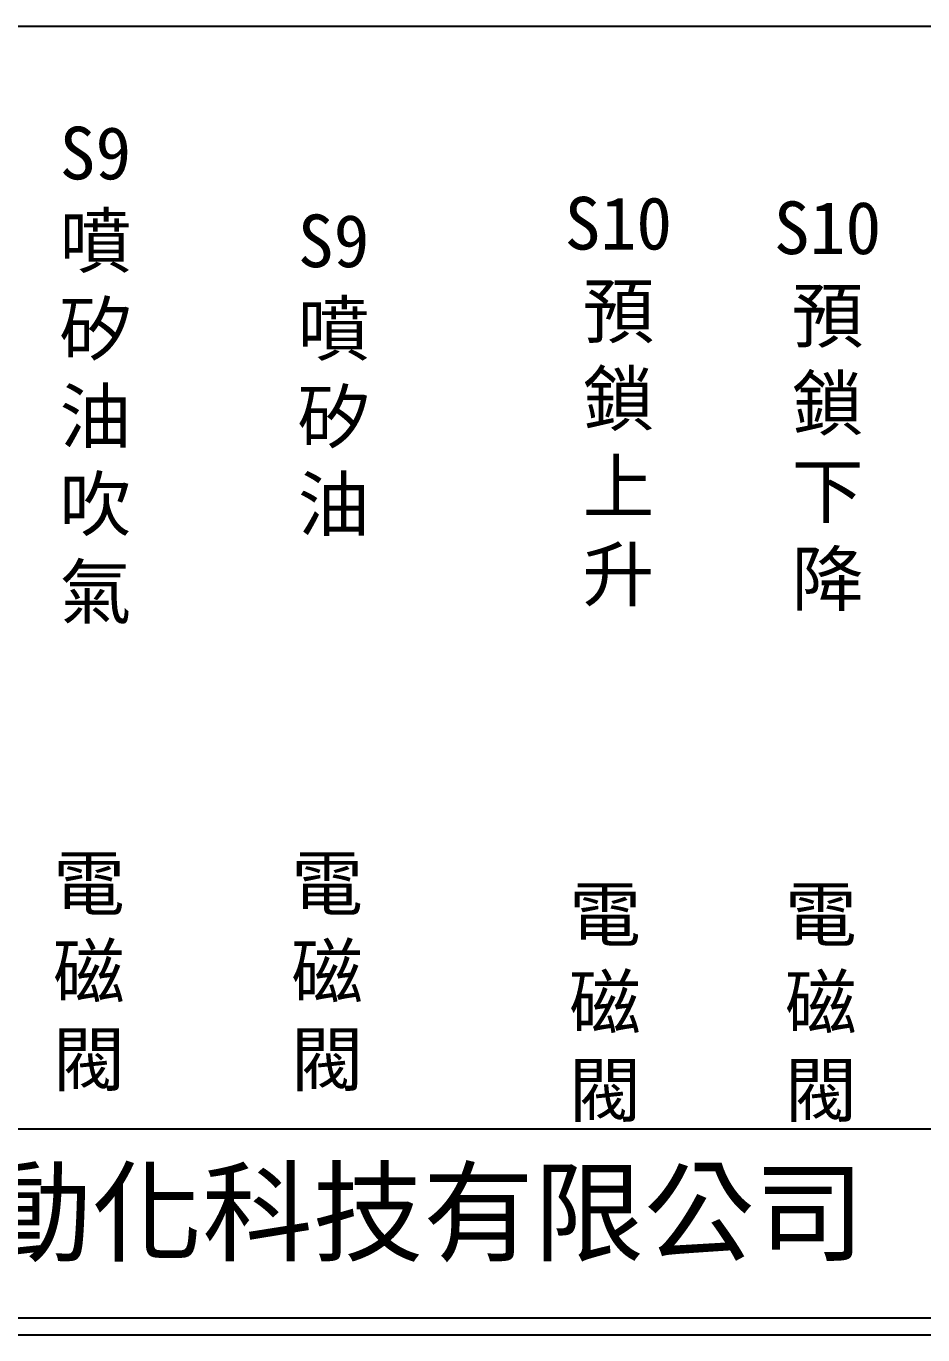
# Model space of a CAD drawing. Extents: x 926 to 1213, y 3 to 207.
# Drawn here: x 992.2 to 1058.7, y 3 to 100 of the extents above; entities that cross this region are included whole.
import ezdxf

# ---------------------------------------------------------------- set-up
doc = ezdxf.new("R2010")
doc.units = 0
doc.layers.add('圖框層', color=7, linetype='CONTINUOUS')
doc.layers.add('標尺寸層', color=3, linetype='CONTINUOUS')
doc.styles.add('CNS', font='romanc.shx', dxfattribs={"bigfont": 'chineset.shx'})
doc.styles.add('STSL', font='kaiu.ttf')

msp = doc.modelspace()

# ---------------------------------------------------------------- linework, layer by layer
at = {"layer": '圖框層', "color": 7}
for p, q in [((926.992, 18.25), (1211.493, 18.25)), ((926.992, 4.25), (1211.493, 4.25)), ((925.742, 3), (1212.742, 3))]:
    msp.add_line(p, q, dxfattribs=at)
at = {"layer": '標尺寸層', "color": 7}
msp.add_line((930.49, 99.958), (1208.361, 99.958), dxfattribs=at)

# ---------------------------------------------------------------- texts
at = {"layer": '圖框層', "color": 4, "style": 'STSL'}
msp.add_text('泓陞自動化科技有限公司', height=6, dxfattribs=at).set_placement((964.346, 9.076))
at = {"layer": '標尺寸層', "color": 7, "char_height": 3.9, "width": 2.84806, "attachment_point": 5, "style": 'CNS'}
for s, insert in [('{\\fDFKai-SB|b0|i0|c136|p65;S9\\P噴矽油吹氣}', (997.341, 74.094)), ('{\\fDFKai-SB|b0|i0|c136|p65;S10預鎖上升}', (1036.103, 72.138)), ('{\\fDFKai-SB|b0|i0|c136|p65;S10預鎖下降}', (1051.606, 71.804)), ('{\\fDFKai-SB|b0|i0|c136|p65;S9\\P噴矽油}', (1014.995, 74.094)), ('{\\fDFKai-SB|b0|i0|c136|p65;電磁閥}', (996.858, 29.715)), ('{\\fDFKai-SB|b0|i0|c136|p65;電磁閥}', (1014.512, 29.715)), ('{\\fDFKai-SB|b0|i0|c136|p65;電磁閥}', (1035.112, 27.425)), ('{\\fDFKai-SB|b0|i0|c136|p65;電磁閥}', (1051.11, 27.425))]:
    msp.add_mtext(s, dxfattribs=dict(at, insert=insert))

doc.saveas('drawing.dxf')
